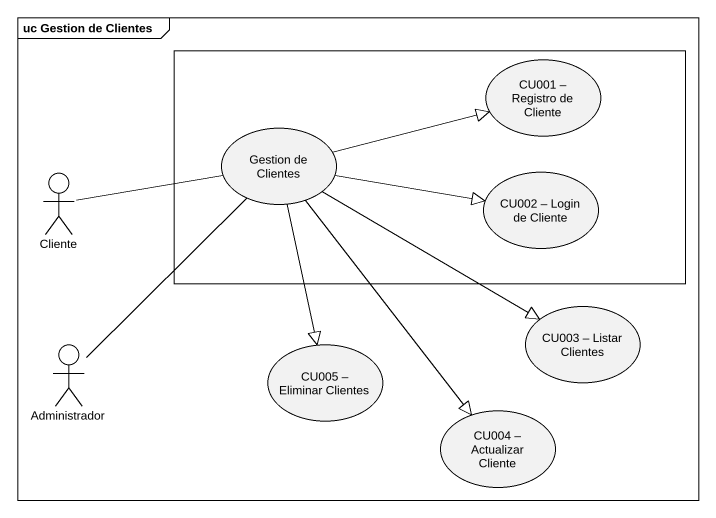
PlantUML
@startuml
mainframe uc Gestion de Clientes
rectangle " " as rectangle1 {
  usecase "CU001 – Registro de Cliente" as CU001_Registro_de_Cliente
  usecase "Gestion de Clientes" as Gestion_de_Clientes
  usecase "CU002 – Login de Cliente" as CU002_Login_de_Cliente
}
actor Cliente
usecase "CU003 – Listar Clientes" as CU003_Listar_Clientes
actor Administrador
usecase "CU005 – Eliminar Clientes" as CU005_Eliminar_Clientes
usecase "CU004 – Actualizar Cliente" as CU004_Actualizar_Cliente
Gestion_de_Clientes -right-|> CU001_Registro_de_Cliente
Gestion_de_Clientes -right-|> CU002_Login_de_Cliente
Gestion_de_Clientes -right-|> CU003_Listar_Clientes
Gestion_de_Clientes --|> CU005_Eliminar_Clientes
Gestion_de_Clientes --|> CU004_Actualizar_Cliente
Cliente -right- Gestion_de_Clientes
Administrador -up- Gestion_de_Clientes
@enduml
